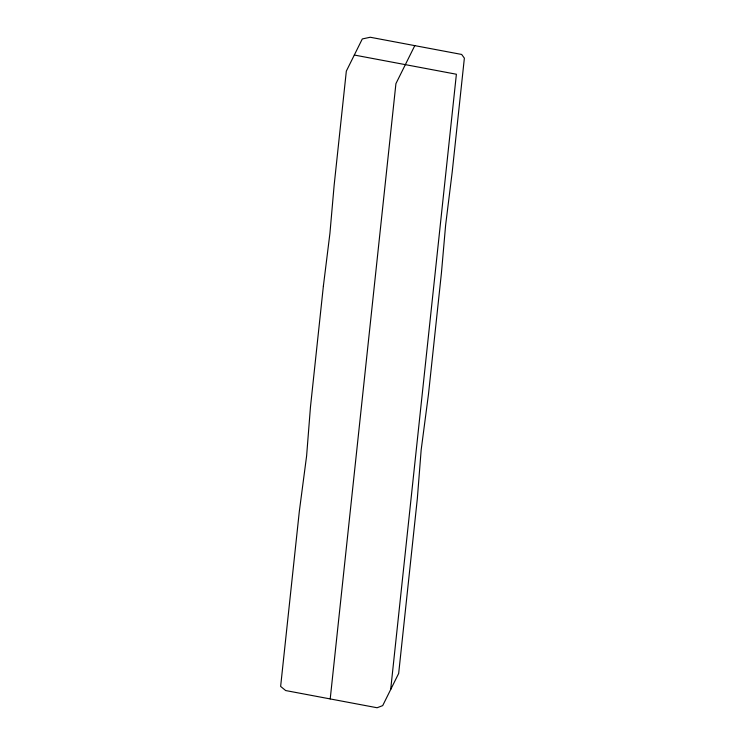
<?xml version="1.0" encoding="UTF-8"?>
<svg xmlns="http://www.w3.org/2000/svg" width="745" height="745" viewBox="0 0 745 745"><rect width="100%" height="100%" fill="white"/><g stroke="black" fill="none" stroke-linecap="round" stroke-linejoin="round"><path stroke-width="1.12" d="M323.386 286.024L310.442 407.226L306.614 455.875L299.304 511.545L280.632 686.415L285.67 690.55L377.1 707.75L382.697 705.617L398.668 673.443L417.34 498.573L421.167 449.915L428.477 394.254L441.422 273.052L445.64 225.009L452.187 172.197L464.368 58.147L461.667 54.45L370.237 37.25L362.303 38.945L346.332 71.12L334.151 185.17L329.933 233.287L323.377 286.099M330.212 698.931L395.921 83.636L414.788 45.631M390.678 689.525L456.387 74.239L354.322 55.037"/></g></svg>
